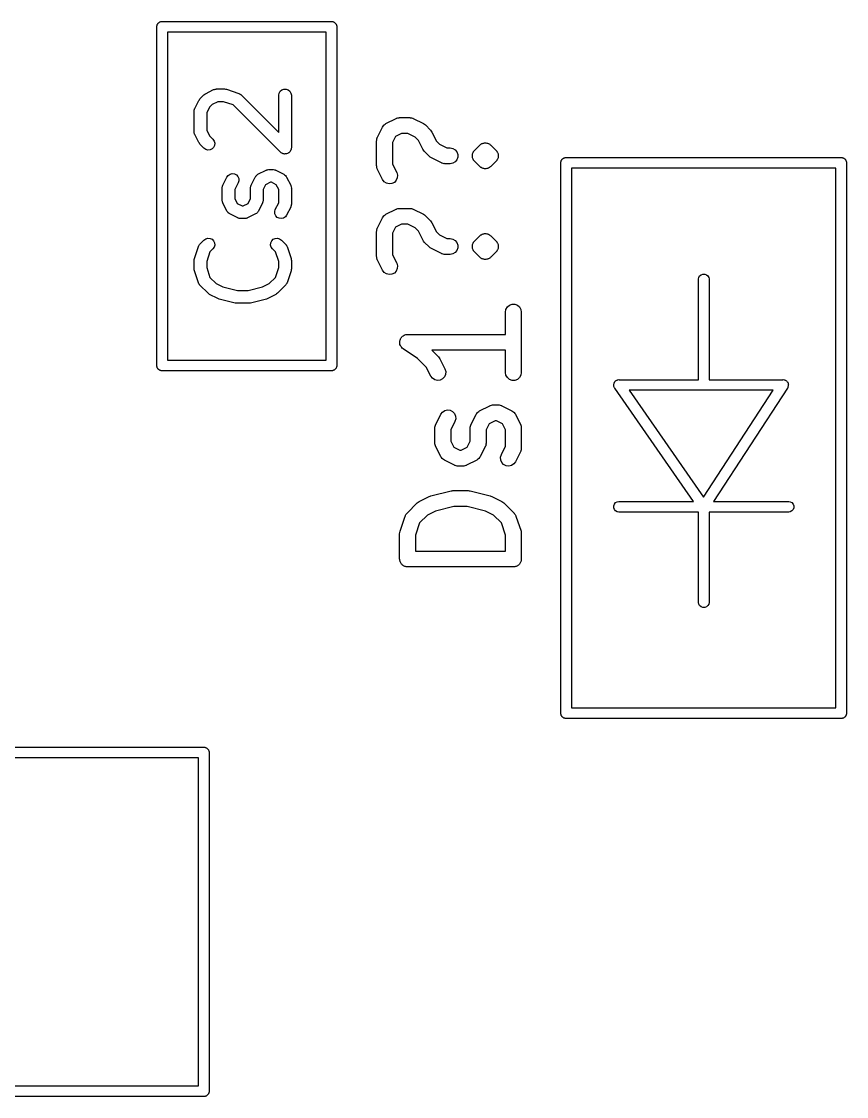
# Model space of a CAD drawing. Extents: x 49 to 243, y -147 to -41.
# Drawn here: x 170.59 to 178.39, y -92.84 to -82.68 of the extents above; entities that cross this region are included whole.
import ezdxf

# ---------------------------------------------------------------- set-up
doc = ezdxf.new("R2010")
doc.units = 0
doc.header["$MEASUREMENT"] = 0
doc.layers.add('BLACK', color=7, linetype='CONTINUOUS')

msp = doc.modelspace()

# ---------------------------------------------------------------- linework, layer by layer
at = {"layer": 'BLACK', "linetype": 'CONTINUOUS'}
for p, q in [((171.891, -82.6869), (171.895, -82.684)), ((171.895, -82.684), (171.899, -82.6825)), ((171.899, -82.6825), (171.903, -82.6803)), ((171.903, -82.6803), (171.907, -82.6795)), ((171.907, -82.6795), (171.911, -82.678)), ((171.911, -82.678), (173.529, -82.678)), ((173.529, -82.678), (173.533, -82.6795)), ((173.533, -82.6795), (173.537, -82.6803)), ((173.537, -82.6803), (173.541, -82.6825)), ((173.541, -82.6825), (173.545, -82.684)), ((173.545, -82.684), (173.549, -82.6869)), ((171.87, -82.7192), (171.872, -82.715)), ((171.87, -82.7368), (171.87, -82.7192)), ((171.87, -85.9192), (171.87, -82.7368)), ((171.87, -82.7368), (171.87, -82.7368)), ((171.872, -82.7106), (171.875, -82.7068)), ((171.872, -82.715), (171.872, -82.7106)), ((171.875, -82.7068), (171.876, -82.7026)), ((171.876, -82.7026), (171.879, -82.6992)), ((171.879, -82.6992), (171.881, -82.6954)), ((171.881, -82.6954), (171.885, -82.6925)), ((171.885, -82.6925), (171.887, -82.6891)), ((171.887, -82.6891), (171.891, -82.6869)), ((171.97, -82.778), (171.97, -85.878)), ((173.47, -82.778), (171.97, -82.778)), ((173.47, -85.878), (173.47, -82.778)), ((173.549, -82.6869), (173.553, -82.6891)), ((173.553, -82.6891), (173.555, -82.6925)), ((173.555, -82.6925), (173.559, -82.6954)), ((173.559, -82.6954), (173.561, -82.6992)), ((173.561, -82.6992), (173.564, -82.7026)), ((173.564, -82.7026), (173.565, -82.7068)), ((173.565, -82.7068), (173.568, -82.7106)), ((173.568, -82.7106), (173.568, -82.715)), ((173.568, -82.715), (173.57, -82.7192)), ((173.57, -82.7192), (173.57, -85.9368)), ((172.278, -83.4094), (172.316, -83.3713)), ((172.316, -83.3713), (172.324, -83.3658)), ((172.324, -83.3658), (172.331, -83.36)), ((172.331, -83.36), (172.407, -83.322)), ((172.407, -83.322), (172.411, -83.321)), ((172.411, -83.321), (172.414, -83.3192)), ((172.414, -83.3192), (172.421, -83.318)), ((172.421, -83.318), (172.427, -83.316)), ((172.427, -83.316), (172.431, -83.3162)), ((172.431, -83.3162), (172.434, -83.3156)), ((172.434, -83.3156), (172.51, -83.3156)), ((172.51, -83.3156), (172.52, -83.3173)), ((172.52, -83.3173), (172.529, -83.3187)), ((172.529, -83.3187), (172.644, -83.3568)), ((172.644, -83.3568), (172.647, -83.3584)), ((172.647, -83.3584), (172.65, -83.3593)), ((172.65, -83.3593), (172.656, -83.3634)), ((172.656, -83.3634), (172.662, -83.3667)), ((172.662, -83.3667), (172.664, -83.3693)), ((172.664, -83.3693), (172.667, -83.3713)), ((172.667, -83.3713), (173.022, -83.726)), ((173.022, -83.3756), (173.026, -83.3551)), ((173.022, -83.726), (173.022, -83.3756)), ((173.026, -83.3551), (173.036, -83.3371)), ((173.036, -83.3371), (173.052, -83.3237)), ((173.052, -83.3237), (173.071, -83.3165)), ((173.071, -83.3165), (173.092, -83.3165)), ((173.092, -83.3165), (173.112, -83.3237)), ((173.112, -83.3237), (173.128, -83.3371)), ((173.128, -83.3371), (173.138, -83.3551)), ((173.138, -83.3551), (173.142, -83.3756)), ((173.142, -83.3756), (173.142, -83.8709)), ((172.228, -83.5012), (172.266, -83.425)), ((172.266, -83.425), (172.272, -83.4173)), ((172.272, -83.4173), (172.278, -83.4094)), ((172.369, -83.4873), (172.342, -83.5422)), ((172.394, -83.463), (172.369, -83.4873)), ((172.448, -83.4356), (172.394, -83.463)), ((172.501, -83.4356), (172.448, -83.4356)), ((172.592, -83.4662), (172.501, -83.4356)), ((173.039, -83.9133), (172.592, -83.4662)), ((172.222, -83.5211), (172.224, -83.5144)), ((172.223, -83.5246), (172.222, -83.5211)), ((172.222, -83.528), (172.223, -83.5246)), ((172.222, -83.7185), (172.222, -83.528)), ((172.224, -83.5144), (172.226, -83.5075)), ((172.226, -83.5075), (172.227, -83.5045)), ((172.227, -83.5045), (172.228, -83.5012)), ((172.342, -83.5422), (172.342, -83.7043)), ((174.036, -83.6419), (174.132, -83.5943)), ((174.132, -83.5943), (174.136, -83.593)), ((174.136, -83.593), (174.14, -83.5909)), ((174.14, -83.5909), (174.148, -83.5893)), ((174.148, -83.5893), (174.157, -83.5868)), ((174.157, -83.5868), (174.161, -83.5871)), ((174.161, -83.5871), (174.165, -83.5863)), ((174.165, -83.5863), (174.26, -83.5863)), ((174.26, -83.5863), (174.265, -83.5871)), ((174.265, -83.5871), (174.269, -83.5868)), ((174.269, -83.5868), (174.277, -83.5893)), ((174.277, -83.5893), (174.286, -83.5909)), ((174.286, -83.5909), (174.29, -83.593)), ((174.29, -83.593), (174.294, -83.5943)), ((174.294, -83.5943), (174.389, -83.6419)), ((173.955, -83.7706), (174.003, -83.6754)), ((174.003, -83.6754), (174.009, -83.6666)), ((174.009, -83.6666), (174.016, -83.6574)), ((174.016, -83.6574), (174.017, -83.6562)), ((174.017, -83.6562), (174.018, -83.6545)), ((174.018, -83.6545), (174.028, -83.6484)), ((174.028, -83.6484), (174.036, -83.6419)), ((174.389, -83.6419), (174.399, -83.649)), ((174.399, -83.649), (174.409, -83.6559)), ((174.409, -83.6559), (174.456, -83.7035)), ((172.223, -83.7219), (172.222, -83.7185)), ((172.222, -83.7253), (172.223, -83.7219)), ((172.224, -83.7321), (172.222, -83.7253)), ((172.226, -83.739), (172.224, -83.7321)), ((172.227, -83.742), (172.226, -83.739)), ((172.228, -83.7453), (172.227, -83.742)), ((172.266, -83.8215), (172.228, -83.7453)), ((172.342, -83.7043), (172.369, -83.7591)), ((172.369, -83.7591), (172.401, -83.7903)), ((172.401, -83.7903), (172.412, -83.8074)), ((173.947, -83.8042), (173.948, -83.7999)), ((173.948, -83.7956), (173.95, -83.7872)), ((173.948, -83.7999), (173.948, -83.7956)), ((173.95, -83.7872), (173.952, -83.7785)), ((173.952, -83.7785), (173.954, -83.7748)), ((173.954, -83.7748), (173.955, -83.7706)), ((174.126, -83.7649), (174.097, -83.8219)), ((174.183, -83.7363), (174.126, -83.7649)), ((174.243, -83.7363), (174.183, -83.7363)), ((174.311, -83.7706), (174.243, -83.7363)), ((174.342, -83.801), (174.311, -83.7706)), ((174.384, -83.8854), (174.342, -83.801)), ((174.456, -83.7035), (174.463, -83.7134)), ((174.463, -83.7134), (174.47, -83.723)), ((174.47, -83.723), (174.513, -83.8074)), ((172.272, -83.8292), (172.266, -83.8215)), ((172.278, -83.8371), (172.272, -83.8292)), ((172.316, -83.8752), (172.278, -83.8371)), ((172.333, -83.8871), (172.316, -83.8752)), ((172.353, -83.8925), (172.333, -83.8871)), ((172.374, -83.8907), (172.353, -83.8925)), ((172.393, -83.8819), (172.374, -83.8907)), ((172.407, -83.8672), (172.393, -83.8819)), ((172.416, -83.8483), (172.407, -83.8672)), ((172.412, -83.8074), (172.418, -83.8275)), ((172.418, -83.8275), (172.416, -83.8483)), ((173.134, -83.8982), (173.131, -83.9053)), ((173.138, -83.8914), (173.134, -83.8982)), ((173.139, -83.8888), (173.138, -83.8914)), ((173.14, -83.8864), (173.139, -83.8888)), ((173.141, -83.8786), (173.14, -83.8864)), ((173.142, -83.8709), (173.141, -83.8786)), ((173.947, -84.0423), (173.947, -83.8042)), ((174.097, -83.8219), (174.097, -84.0246)), ((174.391, -83.895), (174.384, -83.8854)), ((174.398, -83.9048), (174.391, -83.895)), ((174.446, -83.9525), (174.398, -83.9048)), ((174.513, -83.8074), (174.543, -83.8378)), ((174.543, -83.8378), (174.612, -83.872)), ((174.612, -83.872), (174.641, -83.872)), ((174.641, -83.872), (174.667, -83.8766)), ((174.667, -83.8766), (174.69, -83.8896)), ((174.69, -83.8896), (174.706, -83.9095)), ((174.864, -83.907), (174.866, -83.904)), ((174.866, -83.904), (174.87, -83.8994)), ((174.87, -83.8994), (174.874, -83.894)), ((174.874, -83.894), (174.922, -83.8464)), ((174.922, -83.8464), (174.927, -83.8426)), ((174.927, -83.8426), (174.932, -83.838)), ((174.932, -83.838), (174.938, -83.8352)), ((174.938, -83.8352), (174.943, -83.8315)), ((174.943, -83.8315), (174.949, -83.8298)), ((174.949, -83.8298), (174.955, -83.827)), ((174.955, -83.827), (174.962, -83.8264)), ((174.962, -83.8264), (174.968, -83.8247)), ((174.968, -83.8247), (174.975, -83.8253)), ((174.975, -83.8253), (174.981, -83.8247)), ((174.981, -83.8247), (174.988, -83.8264)), ((174.988, -83.8264), (174.994, -83.827)), ((174.994, -83.827), (175, -83.8298)), ((175, -83.8298), (175.006, -83.8315)), ((175.006, -83.8315), (175.012, -83.8352)), ((175.012, -83.8352), (175.018, -83.838)), ((175.018, -83.838), (175.022, -83.8426)), ((175.022, -83.8426), (175.028, -83.8464)), ((175.028, -83.8464), (175.075, -83.894)), ((175.075, -83.894), (175.079, -83.8994)), ((175.079, -83.8994), (175.084, -83.904)), ((175.084, -83.904), (175.085, -83.907)), ((173.046, -83.9178), (173.039, -83.9133)), ((173.052, -83.9228), (173.046, -83.9178)), ((173.054, -83.9237), (173.052, -83.9228)), ((173.057, -83.9252), (173.054, -83.9237)), ((173.064, -83.9273), (173.057, -83.9252)), ((173.071, -83.9299), (173.064, -83.9273)), ((173.074, -83.9299), (173.071, -83.9299)), ((173.077, -83.9306), (173.074, -83.9299)), ((173.084, -83.9299), (173.077, -83.9306)), ((173.092, -83.9299), (173.084, -83.9299)), ((173.095, -83.929), (173.092, -83.9299)), ((173.097, -83.9288), (173.095, -83.929)), ((173.105, -83.9255), (173.097, -83.9288)), ((173.112, -83.9228), (173.105, -83.9255)), ((173.114, -83.9211), (173.112, -83.9228)), ((173.116, -83.92), (173.114, -83.9211)), ((173.122, -83.9145), (173.116, -83.92)), ((173.128, -83.9094), (173.122, -83.9145)), ((173.129, -83.9071), (173.128, -83.9094)), ((173.131, -83.9053), (173.129, -83.9071)), ((174.455, -83.9593), (174.446, -83.9525)), ((174.465, -83.9665), (174.455, -83.9593)), ((174.56, -84.0141), (174.465, -83.9665)), ((174.69, -84.0045), (174.667, -84.0175)), ((174.706, -83.9845), (174.69, -84.0045)), ((174.706, -83.9095), (174.715, -83.934)), ((174.715, -83.9601), (174.706, -83.9845)), ((174.715, -83.934), (174.715, -83.9601)), ((174.852, -83.9405), (174.853, -83.9373)), ((174.853, -83.947), (174.852, -83.9405)), ((174.852, -83.9536), (174.853, -83.947)), ((174.853, -83.9568), (174.852, -83.9536)), ((174.853, -83.934), (174.854, -83.9309)), ((174.853, -83.9373), (174.853, -83.934)), ((174.853, -83.9601), (174.853, -83.9568)), ((174.854, -83.9632), (174.853, -83.9601)), ((174.854, -83.9309), (174.855, -83.9276)), ((174.855, -83.9665), (174.854, -83.9632)), ((174.855, -83.9276), (174.857, -83.9217)), ((174.857, -83.9724), (174.855, -83.9665)), ((174.857, -83.9217), (174.859, -83.9154)), ((174.859, -83.9787), (174.857, -83.9724)), ((174.859, -83.9154), (174.861, -83.9126)), ((174.861, -83.9814), (174.859, -83.9787)), ((174.861, -83.9126), (174.862, -83.9095)), ((174.862, -83.9845), (174.861, -83.9814)), ((174.862, -83.9095), (174.864, -83.907)), ((174.864, -83.9871), (174.862, -83.9845)), ((174.866, -83.9901), (174.864, -83.9871)), ((174.87, -83.9947), (174.866, -83.9901)), ((174.874, -84.0001), (174.87, -83.9947)), ((174.922, -84.0477), (174.874, -84.0001)), ((175.075, -84.0001), (175.028, -84.0477)), ((175.079, -83.9947), (175.075, -84.0001)), ((175.084, -83.9901), (175.079, -83.9947)), ((175.085, -83.9871), (175.084, -83.9901)), ((175.085, -83.907), (175.087, -83.9095)), ((175.087, -83.9845), (175.085, -83.9871)), ((175.087, -83.9095), (175.088, -83.9126)), ((175.088, -83.9814), (175.087, -83.9845)), ((175.088, -83.9126), (175.09, -83.9154)), ((175.09, -83.9787), (175.088, -83.9814)), ((175.09, -83.9154), (175.092, -83.9217)), ((175.092, -83.9724), (175.09, -83.9787)), ((175.092, -83.9217), (175.095, -83.9276)), ((175.095, -83.9665), (175.092, -83.9724)), ((175.095, -83.9276), (175.095, -83.9309)), ((175.095, -83.9309), (175.096, -83.934)), ((175.096, -83.9601), (175.095, -83.9632)), ((175.095, -83.9632), (175.095, -83.9665)), ((175.096, -83.934), (175.096, -83.9373)), ((175.096, -83.9373), (175.097, -83.9405)), ((175.097, -83.9536), (175.096, -83.9568)), ((175.096, -83.9568), (175.096, -83.9601)), ((175.097, -83.9405), (175.097, -83.947)), ((175.097, -83.947), (175.097, -83.9536)), ((175.688, -84.0052), (175.69, -84.001)), ((175.688, -84.0096), (175.688, -84.0052)), ((175.69, -83.9966), (175.693, -83.9928)), ((175.69, -84.001), (175.69, -83.9966)), ((175.693, -83.9928), (175.694, -83.9886)), ((175.694, -83.9886), (175.697, -83.9852)), ((175.697, -83.9852), (175.699, -83.9814)), ((175.699, -83.9814), (175.703, -83.9785)), ((175.703, -83.9785), (175.705, -83.9751)), ((175.705, -83.9751), (175.709, -83.9729)), ((175.709, -83.9729), (175.713, -83.97)), ((175.713, -83.97), (175.717, -83.9685)), ((175.717, -83.9685), (175.721, -83.9663)), ((175.721, -83.9663), (175.725, -83.9655)), ((175.725, -83.9655), (175.729, -83.964)), ((175.729, -83.964), (178.347, -83.964)), ((178.347, -83.964), (178.351, -83.9655)), ((178.351, -83.9655), (178.355, -83.9663)), ((178.355, -83.9663), (178.359, -83.9685)), ((178.359, -83.9685), (178.363, -83.97)), ((178.363, -83.97), (178.367, -83.9729)), ((178.367, -83.9729), (178.371, -83.9751)), ((178.371, -83.9751), (178.373, -83.9785)), ((178.373, -83.9785), (178.377, -83.9814)), ((178.377, -83.9814), (178.379, -83.9852)), ((178.379, -83.9852), (178.382, -83.9886)), ((178.382, -83.9886), (178.383, -83.9928)), ((178.383, -83.9928), (178.386, -83.9966)), ((178.386, -83.9966), (178.386, -84.001)), ((178.386, -84.001), (178.388, -84.0052)), ((178.388, -84.0052), (178.388, -89.2228)), ((172.826, -84.122), (172.903, -84.0839)), ((172.903, -84.0839), (172.906, -84.0829)), ((172.906, -84.0829), (172.909, -84.0811)), ((172.909, -84.0811), (172.916, -84.0799)), ((172.916, -84.0799), (172.923, -84.0779)), ((172.923, -84.0779), (172.926, -84.0781)), ((172.926, -84.0781), (172.93, -84.0775)), ((172.93, -84.0775), (172.968, -84.0775)), ((172.968, -84.0775), (172.971, -84.0781)), ((172.971, -84.0781), (172.974, -84.0779)), ((172.974, -84.0779), (172.981, -84.0799)), ((172.981, -84.0799), (172.988, -84.0811)), ((172.988, -84.0811), (172.991, -84.0829)), ((172.991, -84.0829), (172.994, -84.0839)), ((172.994, -84.0839), (173.071, -84.122)), ((173.948, -84.0465), (173.947, -84.0423)), ((173.948, -84.0509), (173.948, -84.0465)), ((173.95, -84.0593), (173.948, -84.0509)), ((173.952, -84.0679), (173.95, -84.0593)), ((173.954, -84.0717), (173.952, -84.0679)), ((173.955, -84.0758), (173.954, -84.0717)), ((174.003, -84.1711), (173.955, -84.0758)), ((174.097, -84.0246), (174.137, -84.104)), ((174.137, -84.104), (174.145, -84.1289)), ((174.564, -84.0154), (174.56, -84.0141)), ((174.568, -84.0175), (174.564, -84.0154)), ((174.577, -84.019), (174.568, -84.0175)), ((174.585, -84.0216), (174.577, -84.019)), ((174.59, -84.0213), (174.585, -84.0216)), ((174.594, -84.022), (174.59, -84.0213)), ((174.641, -84.022), (174.594, -84.022)), ((174.667, -84.0175), (174.641, -84.022)), ((174.927, -84.0515), (174.922, -84.0477)), ((174.932, -84.0561), (174.927, -84.0515)), ((174.938, -84.0589), (174.932, -84.0561)), ((174.943, -84.0626), (174.938, -84.0589)), ((174.949, -84.0643), (174.943, -84.0626)), ((174.955, -84.0671), (174.949, -84.0643)), ((174.962, -84.0677), (174.955, -84.0671)), ((174.968, -84.0694), (174.962, -84.0677)), ((174.975, -84.0688), (174.968, -84.0694)), ((174.981, -84.0694), (174.975, -84.0688)), ((174.988, -84.0677), (174.981, -84.0694)), ((174.994, -84.0671), (174.988, -84.0677)), ((175, -84.0643), (174.994, -84.0671)), ((175.006, -84.0626), (175, -84.0643)), ((175.012, -84.0589), (175.006, -84.0626)), ((175.018, -84.0561), (175.012, -84.0589)), ((175.022, -84.0515), (175.018, -84.0561)), ((175.028, -84.0477), (175.022, -84.0515)), ((175.688, -89.2052), (175.688, -84.0096)), ((175.788, -84.064), (175.788, -89.164)), ((178.288, -84.064), (175.788, -84.064)), ((178.288, -89.164), (178.288, -84.064)), ((172.495, -84.225), (172.533, -84.1488)), ((172.533, -84.1488), (172.545, -84.132)), ((172.545, -84.132), (172.563, -84.1206)), ((172.563, -84.1206), (172.583, -84.1157)), ((172.583, -84.1157), (172.604, -84.1181)), ((172.604, -84.1181), (172.622, -84.1274)), ((172.64, -84.2025), (172.609, -84.266)), ((172.622, -84.1274), (172.637, -84.1426)), ((172.637, -84.1426), (172.645, -84.1617)), ((172.646, -84.1825), (172.64, -84.2025)), ((172.645, -84.1617), (172.646, -84.1825)), ((172.762, -84.225), (172.8, -84.1488)), ((172.8, -84.1488), (172.805, -84.1417)), ((172.805, -84.1417), (172.81, -84.1344)), ((172.81, -84.1344), (172.811, -84.1334)), ((172.811, -84.1334), (172.812, -84.132)), ((172.812, -84.132), (172.819, -84.1272)), ((172.819, -84.1272), (172.826, -84.122)), ((172.944, -84.1975), (172.898, -84.2203)), ((172.953, -84.1975), (172.944, -84.1975)), ((172.999, -84.2203), (172.953, -84.1975)), ((173.071, -84.122), (173.078, -84.1272)), ((173.078, -84.1272), (173.085, -84.132)), ((173.085, -84.132), (173.086, -84.1334)), ((173.086, -84.1334), (173.087, -84.1344)), ((173.087, -84.1344), (173.092, -84.1417)), ((173.092, -84.1417), (173.097, -84.1488)), ((173.097, -84.1488), (173.136, -84.225)), ((174.018, -84.192), (174.003, -84.1711)), ((174.04, -84.2063), (174.018, -84.192)), ((174.066, -84.2124), (174.04, -84.2063)), ((174.091, -84.2094), (174.066, -84.2124)), ((174.115, -84.1978), (174.091, -84.2094)), ((174.133, -84.1788), (174.115, -84.1978)), ((174.143, -84.1549), (174.133, -84.1788)), ((174.145, -84.1289), (174.143, -84.1549)), ((172.489, -84.2449), (172.491, -84.2382)), ((172.489, -84.2484), (172.489, -84.2449)), ((172.489, -84.2518), (172.489, -84.2484)), ((172.489, -84.3661), (172.489, -84.2518)), ((172.491, -84.2382), (172.492, -84.2313)), ((172.492, -84.2313), (172.494, -84.2283)), ((172.494, -84.2283), (172.495, -84.225)), ((172.609, -84.266), (172.609, -84.3519)), ((172.755, -84.2518), (172.756, -84.2484)), ((172.755, -84.3519), (172.755, -84.2518)), ((172.756, -84.2449), (172.758, -84.2382)), ((172.756, -84.2484), (172.756, -84.2449)), ((172.758, -84.2382), (172.759, -84.2313)), ((172.759, -84.2313), (172.761, -84.2283)), ((172.761, -84.2283), (172.762, -84.225)), ((172.898, -84.2203), (172.875, -84.266)), ((172.875, -84.266), (172.875, -84.3661)), ((173.022, -84.266), (172.999, -84.2203)), ((173.022, -84.39), (173.022, -84.266)), ((173.136, -84.225), (173.137, -84.2283)), ((173.137, -84.2283), (173.138, -84.2313)), ((173.138, -84.2313), (173.14, -84.2382)), ((173.14, -84.2382), (173.142, -84.2449)), ((173.142, -84.2449), (173.141, -84.2484)), ((173.141, -84.2484), (173.142, -84.2518)), ((173.142, -84.2518), (173.142, -84.4042)), ((172.489, -84.3695), (172.489, -84.3661)), ((172.489, -84.373), (172.489, -84.3695)), ((172.491, -84.3797), (172.489, -84.373)), ((172.492, -84.3866), (172.491, -84.3797)), ((172.494, -84.3896), (172.492, -84.3866)), ((172.495, -84.3929), (172.494, -84.3896)), ((172.533, -84.4691), (172.495, -84.3929)), ((172.609, -84.3519), (172.631, -84.3976)), ((172.631, -84.3976), (172.677, -84.4204)), ((172.687, -84.4204), (172.732, -84.3976)), ((172.732, -84.3976), (172.755, -84.3519)), ((172.869, -84.3929), (172.831, -84.4691)), ((172.87, -84.3896), (172.869, -84.3929)), ((172.872, -84.3866), (172.87, -84.3896)), ((172.873, -84.3797), (172.872, -84.3866)), ((172.875, -84.373), (172.873, -84.3797)), ((172.875, -84.3661), (172.875, -84.3695)), ((172.875, -84.3695), (172.875, -84.373)), ((172.99, -84.4535), (173.022, -84.39)), ((173.142, -84.4111), (173.14, -84.4178)), ((173.142, -84.4042), (173.141, -84.4076)), ((173.141, -84.4076), (173.142, -84.4111)), ((172.538, -84.4762), (172.533, -84.4691)), ((172.543, -84.4835), (172.538, -84.4762)), ((172.544, -84.4845), (172.543, -84.4835)), ((172.545, -84.4859), (172.544, -84.4845)), ((172.553, -84.4907), (172.545, -84.4859)), ((172.56, -84.496), (172.553, -84.4907)), ((172.636, -84.534), (172.56, -84.496)), ((172.677, -84.4204), (172.687, -84.4204)), ((172.804, -84.496), (172.728, -84.534)), ((172.811, -84.4907), (172.804, -84.496)), ((172.818, -84.4859), (172.811, -84.4907)), ((172.819, -84.4845), (172.818, -84.4859)), ((172.821, -84.4835), (172.819, -84.4845)), ((172.826, -84.4762), (172.821, -84.4835)), ((172.831, -84.4691), (172.826, -84.4762)), ((172.984, -84.4735), (172.99, -84.4535)), ((172.985, -84.4943), (172.984, -84.4735)), ((172.994, -84.5134), (172.985, -84.4943)), ((173.008, -84.5286), (172.994, -84.5134)), ((173.097, -84.5072), (173.085, -84.5239)), ((173.136, -84.431), (173.097, -84.5072)), ((173.137, -84.4277), (173.136, -84.431)), ((173.138, -84.4247), (173.137, -84.4277)), ((173.14, -84.4178), (173.138, -84.4247)), ((174.009, -84.5237), (174.016, -84.5145)), ((174.016, -84.5145), (174.017, -84.5133)), ((174.017, -84.5133), (174.018, -84.5116)), ((174.018, -84.5116), (174.028, -84.5056)), ((174.028, -84.5056), (174.036, -84.499)), ((174.036, -84.499), (174.132, -84.4514)), ((174.132, -84.4514), (174.136, -84.4502)), ((174.136, -84.4502), (174.14, -84.448)), ((174.14, -84.448), (174.148, -84.4465)), ((174.148, -84.4465), (174.157, -84.444)), ((174.157, -84.444), (174.161, -84.4442)), ((174.161, -84.4442), (174.165, -84.4435)), ((174.165, -84.4435), (174.26, -84.4435)), ((174.26, -84.4435), (174.265, -84.4442)), ((174.265, -84.4442), (174.269, -84.444)), ((174.269, -84.444), (174.277, -84.4465)), ((174.277, -84.4465), (174.286, -84.448)), ((174.286, -84.448), (174.29, -84.4502)), ((174.29, -84.4502), (174.294, -84.4514)), ((174.294, -84.4514), (174.389, -84.499)), ((174.389, -84.499), (174.399, -84.5062)), ((174.399, -84.5062), (174.409, -84.5131)), ((174.409, -84.5131), (174.456, -84.5607)), ((172.639, -84.535), (172.636, -84.534)), ((172.642, -84.5368), (172.639, -84.535)), ((172.649, -84.538), (172.642, -84.5368)), ((172.656, -84.54), (172.649, -84.538)), ((172.659, -84.5398), (172.656, -84.54)), ((172.663, -84.5404), (172.659, -84.5398)), ((172.701, -84.5404), (172.663, -84.5404)), ((172.704, -84.5398), (172.701, -84.5404)), ((172.708, -84.54), (172.704, -84.5398)), ((172.715, -84.538), (172.708, -84.54)), ((172.721, -84.5368), (172.715, -84.538)), ((172.724, -84.535), (172.721, -84.5368)), ((172.728, -84.534), (172.724, -84.535)), ((173.027, -84.5379), (173.008, -84.5286)), ((173.047, -84.5403), (173.027, -84.5379)), ((173.068, -84.5354), (173.047, -84.5403)), ((173.085, -84.5239), (173.068, -84.5354)), ((173.955, -84.6278), (174.003, -84.5326)), ((174.003, -84.5326), (174.009, -84.5237)), ((174.183, -84.5935), (174.126, -84.622)), ((174.243, -84.5935), (174.183, -84.5935)), ((174.311, -84.6277), (174.243, -84.5935)), ((174.456, -84.5607), (174.463, -84.5705)), ((174.463, -84.5705), (174.47, -84.5802)), ((174.47, -84.5802), (174.513, -84.6645)), ((173.947, -84.6613), (173.948, -84.6571)), ((173.947, -84.8994), (173.947, -84.6613)), ((173.948, -84.6528), (173.95, -84.6443)), ((173.948, -84.6571), (173.948, -84.6528)), ((173.95, -84.6443), (173.952, -84.6357)), ((173.952, -84.6357), (173.954, -84.6319)), ((173.954, -84.6319), (173.955, -84.6278)), ((174.126, -84.622), (174.097, -84.679)), ((174.097, -84.679), (174.097, -84.8817)), ((174.342, -84.6581), (174.311, -84.6277)), ((174.384, -84.7425), (174.342, -84.6581)), ((174.513, -84.6645), (174.543, -84.6949)), ((174.543, -84.6949), (174.612, -84.7292)), ((174.874, -84.7512), (174.922, -84.7035)), ((174.922, -84.7035), (174.927, -84.6998)), ((174.927, -84.6998), (174.932, -84.6951)), ((174.932, -84.6951), (174.938, -84.6924)), ((174.938, -84.6924), (174.943, -84.6886)), ((174.943, -84.6886), (174.949, -84.6869)), ((174.949, -84.6869), (174.955, -84.6841)), ((174.955, -84.6841), (174.962, -84.6836)), ((174.962, -84.6836), (174.968, -84.6819)), ((174.968, -84.6819), (174.975, -84.6824)), ((174.975, -84.6824), (174.981, -84.6819)), ((174.981, -84.6819), (174.988, -84.6836)), ((174.988, -84.6836), (174.994, -84.6841)), ((174.994, -84.6841), (175, -84.6869)), ((175, -84.6869), (175.006, -84.6886)), ((175.006, -84.6886), (175.012, -84.6924)), ((175.012, -84.6924), (175.018, -84.6951)), ((175.018, -84.6951), (175.022, -84.6998)), ((175.022, -84.6998), (175.028, -84.7035)), ((175.028, -84.7035), (175.075, -84.7512)), ((172.225, -84.9185), (172.263, -84.8043)), ((172.263, -84.8043), (172.265, -84.8012)), ((172.265, -84.8012), (172.266, -84.7979)), ((172.266, -84.7979), (172.27, -84.7921)), ((172.27, -84.7921), (172.273, -84.7859)), ((172.273, -84.7859), (172.276, -84.7836)), ((172.276, -84.7836), (172.278, -84.7808)), ((172.278, -84.7808), (172.316, -84.7427)), ((172.316, -84.7427), (172.333, -84.7308)), ((172.333, -84.7308), (172.353, -84.7254)), ((172.353, -84.7254), (172.374, -84.7272)), ((172.374, -84.7272), (172.393, -84.736)), ((172.393, -84.736), (172.407, -84.7507)), ((172.412, -84.8105), (172.401, -84.8276)), ((172.407, -84.7507), (172.416, -84.7696)), ((172.418, -84.7904), (172.412, -84.8105)), ((172.416, -84.7696), (172.418, -84.7904)), ((172.946, -84.7904), (172.948, -84.7696)), ((172.951, -84.8105), (172.946, -84.7904)), ((172.948, -84.7696), (172.957, -84.7507)), ((172.963, -84.8276), (172.951, -84.8105)), ((172.957, -84.7507), (172.971, -84.736)), ((172.971, -84.736), (172.99, -84.7272)), ((172.99, -84.7272), (173.011, -84.7254)), ((173.011, -84.7254), (173.031, -84.7308)), ((173.031, -84.7308), (173.048, -84.7427)), ((173.048, -84.7427), (173.086, -84.7808)), ((173.086, -84.7808), (173.088, -84.7836)), ((173.088, -84.7836), (173.091, -84.7859)), ((173.091, -84.7859), (173.094, -84.7921)), ((173.094, -84.7921), (173.098, -84.7979)), ((173.098, -84.7979), (173.099, -84.8012)), ((173.099, -84.8012), (173.101, -84.8043)), ((173.101, -84.8043), (173.139, -84.9185)), ((174.391, -84.7522), (174.384, -84.7425)), ((174.398, -84.762), (174.391, -84.7522)), ((174.446, -84.8096), (174.398, -84.762)), ((174.455, -84.8165), (174.446, -84.8096)), ((174.465, -84.8237), (174.455, -84.8165)), ((174.612, -84.7292), (174.641, -84.7292)), ((174.641, -84.7292), (174.667, -84.7337)), ((174.667, -84.7337), (174.69, -84.7467)), ((174.69, -84.7467), (174.706, -84.7667)), ((174.706, -84.7667), (174.715, -84.7912)), ((174.715, -84.8172), (174.706, -84.8417)), ((174.715, -84.7912), (174.715, -84.8172)), ((174.852, -84.7977), (174.853, -84.7945)), ((174.853, -84.8042), (174.852, -84.7977)), ((174.852, -84.8107), (174.853, -84.8042)), ((174.853, -84.8139), (174.852, -84.8107)), ((174.853, -84.7912), (174.854, -84.7881)), ((174.853, -84.7945), (174.853, -84.7912)), ((174.853, -84.8172), (174.853, -84.8139)), ((174.854, -84.8203), (174.853, -84.8172)), ((174.854, -84.7881), (174.855, -84.7848)), ((174.855, -84.7848), (174.857, -84.7788)), ((174.857, -84.7788), (174.859, -84.7725)), ((174.859, -84.7725), (174.861, -84.7698)), ((174.861, -84.7698), (174.862, -84.7667)), ((174.862, -84.7667), (174.864, -84.7642)), ((174.864, -84.7642), (174.866, -84.7612)), ((174.866, -84.7612), (174.87, -84.7565)), ((174.87, -84.7565), (174.874, -84.7512)), ((175.075, -84.7512), (175.079, -84.7565)), ((175.079, -84.7565), (175.084, -84.7612)), ((175.084, -84.7612), (175.085, -84.7642)), ((175.085, -84.7642), (175.087, -84.7667)), ((175.087, -84.7667), (175.088, -84.7698)), ((175.088, -84.7698), (175.09, -84.7725)), ((175.09, -84.7725), (175.092, -84.7788)), ((175.092, -84.7788), (175.095, -84.7848)), ((175.095, -84.7848), (175.095, -84.7881)), ((175.095, -84.7881), (175.096, -84.7912)), ((175.096, -84.8172), (175.095, -84.8203)), ((175.096, -84.7912), (175.096, -84.7945)), ((175.096, -84.7945), (175.097, -84.7977)), ((175.097, -84.8107), (175.096, -84.8139)), ((175.096, -84.8139), (175.096, -84.8172)), ((175.097, -84.7977), (175.097, -84.8042)), ((175.097, -84.8042), (175.097, -84.8107)), ((172.224, -84.9281), (172.225, -84.9185)), ((172.372, -84.8556), (172.342, -84.9473)), ((172.401, -84.8276), (172.372, -84.8556)), ((172.991, -84.8556), (172.963, -84.8276)), ((173.022, -84.9473), (172.991, -84.8556)), ((173.139, -84.9185), (173.14, -84.9281)), ((173.948, -84.9037), (173.947, -84.8994)), ((173.948, -84.908), (173.948, -84.9037)), ((173.95, -84.9164), (173.948, -84.908)), ((173.952, -84.9251), (173.95, -84.9164)), ((174.097, -84.8817), (174.137, -84.9611)), ((174.56, -84.8713), (174.465, -84.8237)), ((174.564, -84.8725), (174.56, -84.8713)), ((174.568, -84.8747), (174.564, -84.8725)), ((174.577, -84.8762), (174.568, -84.8747)), ((174.585, -84.8787), (174.577, -84.8762)), ((174.59, -84.8784), (174.585, -84.8787)), ((174.594, -84.8792), (174.59, -84.8784)), ((174.641, -84.8792), (174.594, -84.8792)), ((174.667, -84.8747), (174.641, -84.8792)), ((174.69, -84.8616), (174.667, -84.8747)), ((174.706, -84.8417), (174.69, -84.8616)), ((174.855, -84.8236), (174.854, -84.8203)), ((174.857, -84.8296), (174.855, -84.8236)), ((174.859, -84.8359), (174.857, -84.8296)), ((174.861, -84.8386), (174.859, -84.8359)), ((174.862, -84.8417), (174.861, -84.8386)), ((174.864, -84.8442), (174.862, -84.8417)), ((174.866, -84.8472), (174.864, -84.8442)), ((174.87, -84.8518), (174.866, -84.8472)), ((174.874, -84.8572), (174.87, -84.8518)), ((174.922, -84.9048), (174.874, -84.8572)), ((174.927, -84.9086), (174.922, -84.9048)), ((174.932, -84.9132), (174.927, -84.9086)), ((174.938, -84.916), (174.932, -84.9132)), ((174.943, -84.9198), (174.938, -84.916)), ((174.949, -84.9215), (174.943, -84.9198)), ((175.006, -84.9198), (175, -84.9215)), ((175.012, -84.916), (175.006, -84.9198)), ((175.018, -84.9132), (175.012, -84.916)), ((175.022, -84.9086), (175.018, -84.9132)), ((175.028, -84.9048), (175.022, -84.9086)), ((175.075, -84.8572), (175.028, -84.9048)), ((175.079, -84.8518), (175.075, -84.8572)), ((175.084, -84.8472), (175.079, -84.8518)), ((175.085, -84.8442), (175.084, -84.8472)), ((175.087, -84.8417), (175.085, -84.8442)), ((175.088, -84.8386), (175.087, -84.8417)), ((175.09, -84.8359), (175.088, -84.8386)), ((175.092, -84.8295), (175.09, -84.8359)), ((175.095, -84.8236), (175.092, -84.8295)), ((175.095, -84.8203), (175.095, -84.8236)), ((172.222, -84.9375), (172.224, -84.9281)), ((172.222, -85.0137), (172.222, -84.9375)), ((172.224, -85.0232), (172.222, -85.0137)), ((172.342, -84.9473), (172.342, -85.004)), ((172.342, -85.004), (172.372, -85.0956)), ((172.991, -85.0956), (173.022, -85.004)), ((173.022, -85.004), (173.022, -84.9473)), ((173.14, -84.9281), (173.142, -84.9375)), ((173.142, -85.0137), (173.14, -85.0232)), ((173.142, -84.9375), (173.142, -85.0137)), ((173.954, -84.9288), (173.952, -84.9251)), ((173.955, -84.933), (173.954, -84.9288)), ((174.003, -85.0282), (173.955, -84.933)), ((174.143, -85.0121), (174.133, -85.036)), ((174.137, -84.9611), (174.145, -84.9861)), ((174.145, -84.9861), (174.143, -85.0121)), ((174.955, -84.9243), (174.949, -84.9215)), ((174.962, -84.9248), (174.955, -84.9243)), ((174.968, -84.9265), (174.962, -84.9248)), ((174.975, -84.926), (174.968, -84.9265)), ((174.981, -84.9265), (174.975, -84.926)), ((174.988, -84.9248), (174.981, -84.9265)), ((174.994, -84.9243), (174.988, -84.9248)), ((175, -84.9215), (174.994, -84.9243)), ((172.225, -85.0327), (172.224, -85.0232)), ((172.263, -85.147), (172.225, -85.0327)), ((172.372, -85.0956), (172.432, -85.1549)), ((172.932, -85.1549), (172.991, -85.0956)), ((173.139, -85.0327), (173.101, -85.147)), ((173.14, -85.0232), (173.139, -85.0327)), ((174.018, -85.0491), (174.003, -85.0282)), ((174.04, -85.0635), (174.018, -85.0491)), ((174.066, -85.0695), (174.04, -85.0635)), ((174.091, -85.0666), (174.066, -85.0695)), ((174.115, -85.0549), (174.091, -85.0666)), ((174.133, -85.036), (174.115, -85.0549)), ((176.989, -85.1102), (176.991, -85.0972)), ((176.989, -86.0628), (176.989, -85.1102)), ((176.991, -85.0972), (177, -85.082)), ((177, -85.082), (177.014, -85.0706)), ((177.014, -85.0706), (177.03, -85.0646)), ((177.03, -85.0646), (177.048, -85.0646)), ((177.048, -85.0646), (177.064, -85.0706)), ((177.064, -85.0706), (177.078, -85.082)), ((177.078, -85.082), (177.087, -85.0972)), ((177.087, -85.0972), (177.089, -85.1102)), ((177.089, -85.1102), (177.089, -86.0628)), ((172.265, -85.15), (172.263, -85.147)), ((172.266, -85.1534), (172.265, -85.15)), ((172.27, -85.1591), (172.266, -85.1534)), ((172.273, -85.1653), (172.27, -85.1591)), ((172.276, -85.1676), (172.273, -85.1653)), ((172.278, -85.1704), (172.276, -85.1676)), ((172.354, -85.2466), (172.278, -85.1704)), ((172.432, -85.1549), (172.493, -85.1857)), ((172.493, -85.1857), (172.632, -85.2204)), ((172.632, -85.2204), (172.732, -85.2204)), ((172.732, -85.2204), (172.87, -85.1857)), ((172.87, -85.1857), (172.932, -85.1549)), ((173.086, -85.1704), (173.01, -85.2466)), ((173.088, -85.1676), (173.086, -85.1704)), ((173.091, -85.1653), (173.088, -85.1676)), ((173.094, -85.1591), (173.091, -85.1653)), ((173.098, -85.1534), (173.094, -85.1591)), ((173.099, -85.15), (173.098, -85.1534)), ((173.101, -85.147), (173.099, -85.15)), ((172.362, -85.2521), (172.354, -85.2466)), ((172.369, -85.2579), (172.362, -85.2521)), ((172.446, -85.296), (172.369, -85.2579)), ((172.452, -85.2978), (172.446, -85.296)), ((172.458, -85.3005), (172.452, -85.2978)), ((172.61, -85.3386), (172.458, -85.3005)), ((172.906, -85.3005), (172.754, -85.3386)), ((172.912, -85.2978), (172.906, -85.3005)), ((172.918, -85.296), (172.912, -85.2978)), ((172.994, -85.2579), (172.918, -85.296)), ((173.002, -85.2521), (172.994, -85.2579)), ((173.01, -85.2466), (173.002, -85.2521)), ((172.618, -85.3391), (172.61, -85.3386)), ((172.625, -85.3404), (172.618, -85.3391)), ((172.739, -85.3404), (172.625, -85.3404)), ((172.746, -85.3391), (172.739, -85.3404)), ((172.754, -85.3386), (172.746, -85.3391)), ((175.165, -85.4235), (175.17, -85.3979)), ((175.165, -85.6342), (175.165, -85.4235)), ((175.17, -85.3979), (175.183, -85.3753)), ((175.183, -85.3753), (175.203, -85.3586)), ((175.203, -85.3586), (175.227, -85.3497)), ((175.227, -85.3497), (175.253, -85.3497)), ((175.253, -85.3497), (175.278, -85.3586)), ((175.278, -85.3586), (175.298, -85.3753)), ((175.298, -85.3753), (175.311, -85.3979)), ((175.311, -85.3979), (175.315, -85.4235)), ((175.315, -85.4235), (175.315, -85.995)), ((174.166, -85.7044), (174.167, -85.7004)), ((174.167, -85.7133), (174.166, -85.7044)), ((174.167, -85.6962), (174.17, -85.6878)), ((174.167, -85.7004), (174.167, -85.6962)), ((174.167, -85.7223), (174.167, -85.7133)), ((174.168, -85.7262), (174.167, -85.7223)), ((174.168, -85.7303), (174.168, -85.7262)), ((174.172, -85.7383), (174.168, -85.7303)), ((174.17, -85.6878), (174.172, -85.6791)), ((174.172, -85.6791), (174.174, -85.6756)), ((174.174, -85.6756), (174.175, -85.6717)), ((174.175, -85.6717), (174.181, -85.6649)), ((174.181, -85.6649), (174.186, -85.6574)), ((174.186, -85.6574), (174.189, -85.655)), ((174.189, -85.655), (174.192, -85.6518)), ((174.192, -85.6518), (174.2, -85.6473)), ((174.2, -85.6473), (174.207, -85.642)), ((174.207, -85.642), (174.211, -85.6408)), ((174.211, -85.6408), (174.215, -85.6388)), ((174.215, -85.6388), (174.224, -85.6372)), ((174.224, -85.6372), (174.232, -85.6347)), ((174.232, -85.6347), (174.236, -85.635)), ((174.236, -85.635), (174.24, -85.6342)), ((174.24, -85.6342), (175.165, -85.6342)), ((174.175, -85.7467), (174.172, -85.7383)), ((174.178, -85.7499), (174.175, -85.7467)), ((174.18, -85.7536), (174.178, -85.7499)), ((174.186, -85.7598), (174.18, -85.7536)), ((174.192, -85.7667), (174.186, -85.7598)), ((174.196, -85.7688), (174.192, -85.7667)), ((174.199, -85.7716), (174.196, -85.7688)), ((174.335, -85.8628), (174.199, -85.7716)), ((175.165, -85.7842), (174.469, -85.7842)), ((174.469, -85.7842), (174.532, -85.8467)), ((175.165, -85.995), (175.165, -85.7842)), ((171.87, -85.9368), (171.87, -85.9192)), ((171.97, -85.878), (173.47, -85.878)), ((174.417, -85.9441), (174.335, -85.8628)), ((174.532, -85.8467), (174.538, -85.8565)), ((174.538, -85.8565), (174.546, -85.8662)), ((174.546, -85.8662), (174.593, -85.9614)), ((171.872, -85.941), (171.87, -85.9368)), ((171.872, -85.9454), (171.872, -85.941)), ((171.875, -85.9492), (171.872, -85.9454)), ((171.876, -85.9534), (171.875, -85.9492)), ((171.879, -85.9568), (171.876, -85.9534)), ((171.881, -85.9606), (171.879, -85.9568)), ((171.885, -85.9635), (171.881, -85.9606)), ((171.887, -85.9669), (171.885, -85.9635)), ((171.891, -85.9691), (171.887, -85.9669)), ((171.895, -85.972), (171.891, -85.9691)), ((171.899, -85.9735), (171.895, -85.972)), ((171.903, -85.9757), (171.899, -85.9735)), ((171.907, -85.9765), (171.903, -85.9757)), ((171.911, -85.978), (171.907, -85.9765)), ((173.529, -85.978), (171.911, -85.978)), ((173.533, -85.9765), (173.529, -85.978)), ((173.537, -85.9757), (173.533, -85.9765)), ((173.541, -85.9735), (173.537, -85.9757)), ((173.545, -85.972), (173.541, -85.9735)), ((173.549, -85.9691), (173.545, -85.972)), ((173.553, -85.9669), (173.549, -85.9691)), ((173.555, -85.9635), (173.553, -85.9669)), ((173.559, -85.9606), (173.555, -85.9635)), ((173.561, -85.9568), (173.559, -85.9606)), ((173.564, -85.9534), (173.561, -85.9568)), ((173.565, -85.9492), (173.564, -85.9534)), ((173.568, -85.9454), (173.565, -85.9492)), ((173.57, -85.9368), (173.568, -85.941)), ((173.568, -85.941), (173.568, -85.9454)), ((174.459, -86.0285), (174.417, -85.9441)), ((174.475, -86.0494), (174.459, -86.0285)), ((174.589, -86.0363), (174.571, -86.0552)), ((174.599, -86.0124), (174.589, -86.0363)), ((174.593, -85.9614), (174.601, -85.9864)), ((174.601, -85.9864), (174.599, -86.0124)), ((175.17, -86.0206), (175.165, -85.995)), ((175.183, -86.0432), (175.17, -86.0206)), ((175.311, -86.0206), (175.298, -86.0432)), ((175.315, -85.995), (175.311, -86.0206)), ((174.496, -86.0638), (174.475, -86.0494)), ((174.522, -86.0698), (174.496, -86.0638)), ((174.547, -86.0668), (174.522, -86.0698)), ((174.571, -86.0552), (174.547, -86.0668)), ((175.203, -86.0599), (175.183, -86.0432)), ((175.227, -86.0688), (175.203, -86.0599)), ((175.253, -86.0688), (175.227, -86.0688)), ((175.278, -86.0599), (175.253, -86.0688)), ((175.298, -86.0432), (175.278, -86.0599)), ((176.188, -86.1082), (176.189, -86.1062)), ((176.189, -86.1149), (176.188, -86.1082)), ((176.189, -86.104), (176.191, -86.0977)), ((176.189, -86.1062), (176.189, -86.104)), ((176.189, -86.1216), (176.189, -86.1149)), ((176.19, -86.1237), (176.189, -86.1216)), ((176.19, -86.1258), (176.19, -86.1237)), ((176.193, -86.1319), (176.19, -86.1258)), ((176.191, -86.0977), (176.193, -86.0912)), ((176.193, -86.0912), (176.194, -86.0895)), ((176.195, -86.1382), (176.193, -86.1319)), ((176.194, -86.0895), (176.195, -86.0874)), ((176.195, -86.0874), (176.199, -86.0823)), ((176.199, -86.1432), (176.195, -86.1382)), ((176.199, -86.0823), (176.203, -86.0768)), ((176.203, -86.0768), (176.205, -86.0756)), ((176.205, -86.0756), (176.206, -86.0739)), ((176.206, -86.0739), (176.212, -86.0706)), ((176.212, -86.0706), (176.218, -86.0667)), ((176.218, -86.0667), (176.22, -86.0662)), ((176.22, -86.0662), (176.222, -86.0651)), ((176.222, -86.0651), (176.228, -86.0639)), ((176.228, -86.0639), (176.235, -86.0622)), ((176.235, -86.0622), (176.241, -86.0628)), ((176.241, -86.0628), (176.989, -86.0628)), ((177.089, -86.0628), (177.785, -86.0628)), ((177.785, -86.0628), (177.791, -86.0621)), ((177.791, -86.0621), (177.798, -86.0638)), ((177.798, -86.0638), (177.806, -86.0651)), ((177.806, -86.0651), (177.807, -86.0658)), ((177.807, -86.0658), (177.808, -86.0661)), ((177.808, -86.0661), (177.814, -86.0702)), ((177.814, -86.0702), (177.821, -86.0739)), ((177.821, -86.0739), (177.822, -86.075)), ((177.822, -86.075), (177.823, -86.0757)), ((177.823, -86.0757), (177.827, -86.0817)), ((177.827, -86.0817), (177.832, -86.0874)), ((177.832, -86.1382), (177.829, -86.1426)), ((177.832, -86.0874), (177.833, -86.0887)), ((177.835, -86.1312), (177.832, -86.1382)), ((177.833, -86.0887), (177.834, -86.0898)), ((177.834, -86.0898), (177.836, -86.097)), ((177.838, -86.1243), (177.835, -86.1312)), ((177.836, -86.097), (177.838, -86.104)), ((177.838, -86.104), (177.838, -86.1054)), ((177.838, -86.1054), (177.839, -86.1067)), ((177.839, -86.1067), (177.838, -86.1141)), ((177.838, -86.1141), (177.838, -86.1216)), ((177.838, -86.1216), (177.838, -86.1229)), ((177.838, -86.1229), (177.838, -86.1243)), ((176.943, -87.2134), (176.199, -86.1432)), ((177.696, -86.1628), (176.335, -86.1628)), ((176.335, -86.1628), (177.038, -87.1739)), ((177.038, -87.1739), (177.696, -86.1628)), ((177.829, -86.1426), (177.131, -87.2134)), ((174.921, -86.3564), (175.016, -86.3088)), ((175.016, -86.3088), (175.021, -86.3076)), ((175.021, -86.3076), (175.024, -86.3054)), ((175.024, -86.3054), (175.033, -86.3039)), ((175.033, -86.3039), (175.041, -86.3014)), ((175.041, -86.3014), (175.046, -86.3017)), ((175.046, -86.3017), (175.05, -86.3009)), ((175.05, -86.3009), (175.098, -86.3009)), ((175.098, -86.3009), (175.102, -86.3017)), ((175.102, -86.3017), (175.106, -86.3014)), ((175.106, -86.3014), (175.115, -86.3039)), ((175.115, -86.3039), (175.123, -86.3054)), ((175.123, -86.3054), (175.127, -86.3076)), ((175.127, -86.3076), (175.131, -86.3088)), ((175.131, -86.3088), (175.226, -86.3564)), ((174.507, -86.4852), (174.554, -86.39)), ((174.554, -86.39), (174.57, -86.3691)), ((174.57, -86.3691), (174.592, -86.3547)), ((174.592, -86.3547), (174.617, -86.3487)), ((174.617, -86.3487), (174.643, -86.3516)), ((174.643, -86.3516), (174.666, -86.3633)), ((174.666, -86.3633), (174.684, -86.3822)), ((174.684, -86.3822), (174.694, -86.4061)), ((174.696, -86.4321), (174.688, -86.4571)), ((174.694, -86.4061), (174.696, -86.4321)), ((174.84, -86.4852), (174.888, -86.39)), ((174.888, -86.39), (174.894, -86.3811)), ((174.894, -86.3811), (174.9, -86.372)), ((174.9, -86.372), (174.902, -86.3707)), ((174.902, -86.3707), (174.903, -86.3691)), ((174.903, -86.3691), (174.912, -86.363)), ((174.912, -86.363), (174.921, -86.3564)), ((175.226, -86.3564), (175.235, -86.363)), ((175.235, -86.363), (175.244, -86.3691)), ((175.244, -86.3691), (175.246, -86.3707)), ((175.246, -86.3707), (175.247, -86.372)), ((175.247, -86.372), (175.253, -86.3811)), ((175.253, -86.3811), (175.26, -86.39)), ((175.26, -86.39), (175.307, -86.4852)), ((174.499, -86.5102), (174.502, -86.5018)), ((174.499, -86.5145), (174.499, -86.5102)), ((174.499, -86.5188), (174.499, -86.5145)), ((174.499, -86.6616), (174.499, -86.5188)), ((174.502, -86.5018), (174.503, -86.4931)), ((174.503, -86.4931), (174.505, -86.4894)), ((174.505, -86.4894), (174.507, -86.4852)), ((174.688, -86.4571), (174.649, -86.5365)), ((174.649, -86.5365), (174.649, -86.6439)), ((174.832, -86.5188), (174.833, -86.5145)), ((174.832, -86.6439), (174.832, -86.5188)), ((174.833, -86.5102), (174.835, -86.5018)), ((174.833, -86.5145), (174.833, -86.5102)), ((174.835, -86.5018), (174.837, -86.4931)), ((174.837, -86.4931), (174.839, -86.4894)), ((174.839, -86.4894), (174.84, -86.4852)), ((175.011, -86.4794), (174.982, -86.5365)), ((174.982, -86.5365), (174.982, -86.6616)), ((175.068, -86.4509), (175.011, -86.4794)), ((175.08, -86.4509), (175.068, -86.4509)), ((175.137, -86.4794), (175.08, -86.4509)), ((175.165, -86.5365), (175.137, -86.4794)), ((175.165, -86.6915), (175.165, -86.5365)), ((175.307, -86.4852), (175.309, -86.4894)), ((175.309, -86.4894), (175.311, -86.4931)), ((175.311, -86.4931), (175.312, -86.5018)), ((175.312, -86.5018), (175.315, -86.5102)), ((175.315, -86.5102), (175.315, -86.5145)), ((175.315, -86.5145), (175.315, -86.5188)), ((175.315, -86.5188), (175.315, -86.7092)), ((174.649, -86.6439), (174.677, -86.701)), ((174.804, -86.701), (174.832, -86.6439)), ((174.499, -86.6659), (174.499, -86.6616)), ((174.499, -86.6702), (174.499, -86.6659)), ((174.502, -86.6786), (174.499, -86.6702)), ((174.503, -86.6873), (174.502, -86.6786)), ((174.505, -86.691), (174.503, -86.6873)), ((174.507, -86.6952), (174.505, -86.691)), ((174.554, -86.7904), (174.507, -86.6952)), ((174.677, -86.701), (174.734, -86.7295)), ((174.734, -86.7295), (174.746, -86.7295)), ((174.746, -86.7295), (174.804, -86.701)), ((174.974, -86.6952), (174.927, -86.7904)), ((174.975, -86.691), (174.974, -86.6952)), ((174.978, -86.6873), (174.975, -86.691)), ((174.979, -86.6786), (174.978, -86.6873)), ((174.982, -86.6702), (174.979, -86.6786)), ((174.982, -86.6616), (174.981, -86.6659)), ((174.981, -86.6659), (174.982, -86.6702)), ((175.126, -86.7709), (175.165, -86.6915)), ((175.307, -86.7428), (175.26, -86.838)), ((175.309, -86.7386), (175.307, -86.7428)), ((175.311, -86.7349), (175.309, -86.7386)), ((175.312, -86.7262), (175.311, -86.7349)), ((175.315, -86.7178), (175.312, -86.7262)), ((175.315, -86.7092), (175.315, -86.7135)), ((175.315, -86.7135), (175.315, -86.7178)), ((174.561, -86.7992), (174.554, -86.7904)), ((174.567, -86.8084), (174.561, -86.7992)), ((174.569, -86.8097), (174.567, -86.8084)), ((174.57, -86.8113), (174.569, -86.8097)), ((174.579, -86.8174), (174.57, -86.8113)), ((174.588, -86.8239), (174.579, -86.8174)), ((174.683, -86.8716), (174.588, -86.8239)), ((174.893, -86.8239), (174.798, -86.8716)), ((174.902, -86.8174), (174.893, -86.8239)), ((174.911, -86.8113), (174.902, -86.8174)), ((174.912, -86.8097), (174.911, -86.8113)), ((174.914, -86.8084), (174.912, -86.8097)), ((174.92, -86.7992), (174.914, -86.8084)), ((174.927, -86.7904), (174.92, -86.7992)), ((175.118, -86.7959), (175.126, -86.7709)), ((175.12, -86.8219), (175.118, -86.7959)), ((175.13, -86.8458), (175.12, -86.8219)), ((175.148, -86.8647), (175.13, -86.8458)), ((175.26, -86.838), (175.244, -86.8589)), ((174.687, -86.8728), (174.683, -86.8716)), ((174.691, -86.875), (174.687, -86.8728)), ((174.7, -86.8765), (174.691, -86.875)), ((174.708, -86.879), (174.7, -86.8765)), ((174.712, -86.8787), (174.708, -86.879)), ((174.717, -86.8795), (174.712, -86.8787)), ((174.764, -86.8795), (174.717, -86.8795)), ((174.768, -86.8787), (174.764, -86.8795)), ((174.773, -86.879), (174.768, -86.8787)), ((174.781, -86.8765), (174.773, -86.879)), ((174.79, -86.875), (174.781, -86.8765)), ((174.794, -86.8728), (174.79, -86.875)), ((174.798, -86.8716), (174.794, -86.8728)), ((175.171, -86.8764), (175.148, -86.8647)), ((175.197, -86.8793), (175.171, -86.8764)), ((175.223, -86.8733), (175.197, -86.8793)), ((175.244, -86.8589), (175.223, -86.8733)), ((174.46, -87.1603), (174.651, -87.1127)), ((174.651, -87.1127), (174.66, -87.112)), ((174.66, -87.112), (174.669, -87.1104)), ((174.669, -87.1104), (174.812, -87.1104)), ((174.812, -87.1104), (174.821, -87.112)), ((174.821, -87.112), (174.83, -87.1127)), ((174.83, -87.1127), (175.02, -87.1603)), ((174.235, -87.3229), (174.33, -87.2276)), ((174.33, -87.2276), (174.34, -87.2207)), ((174.34, -87.2207), (174.35, -87.2136)), ((174.35, -87.2136), (174.445, -87.166)), ((174.445, -87.166), (174.453, -87.1636)), ((174.453, -87.1636), (174.46, -87.1603)), ((175.02, -87.1603), (175.028, -87.1636)), ((175.028, -87.1636), (175.036, -87.166)), ((175.036, -87.166), (175.131, -87.2136)), ((175.131, -87.2136), (175.141, -87.2207)), ((175.141, -87.2207), (175.151, -87.2276)), ((175.151, -87.2276), (175.246, -87.3229)), ((176.189, -87.2546), (176.195, -87.2381)), ((176.189, -87.2723), (176.189, -87.2546)), ((176.195, -87.2381), (176.206, -87.2245)), ((176.206, -87.2245), (176.222, -87.2157)), ((176.222, -87.2157), (176.235, -87.2134)), ((176.235, -87.2134), (176.943, -87.2134)), ((177.131, -87.2134), (177.843, -87.2134)), ((177.843, -87.2134), (177.856, -87.2157)), ((177.856, -87.2157), (177.872, -87.2245)), ((177.872, -87.2245), (177.883, -87.2381)), ((177.883, -87.2381), (177.889, -87.2546)), ((177.889, -87.2546), (177.889, -87.2723)), ((174.169, -87.495), (174.217, -87.3522)), ((174.217, -87.3522), (174.219, -87.3484)), ((174.219, -87.3484), (174.22, -87.3442)), ((174.22, -87.3442), (174.225, -87.337)), ((174.225, -87.337), (174.229, -87.3293)), ((174.229, -87.3293), (174.232, -87.3264)), ((174.232, -87.3264), (174.235, -87.3229)), ((174.428, -87.3423), (174.354, -87.4164)), ((174.505, -87.3038), (174.428, -87.3423)), ((174.678, -87.2604), (174.505, -87.3038)), ((174.803, -87.2604), (174.678, -87.2604)), ((174.976, -87.3038), (174.803, -87.2604)), ((175.053, -87.3423), (174.976, -87.3038)), ((175.127, -87.4164), (175.053, -87.3423)), ((175.246, -87.3229), (175.248, -87.3264)), ((175.248, -87.3264), (175.252, -87.3293)), ((175.252, -87.3293), (175.256, -87.337)), ((175.256, -87.337), (175.261, -87.3442)), ((175.261, -87.3442), (175.262, -87.3484)), ((175.262, -87.3484), (175.264, -87.3522)), ((175.264, -87.3522), (175.312, -87.495)), ((176.195, -87.2888), (176.189, -87.2723)), ((176.206, -87.3023), (176.195, -87.2888)), ((176.222, -87.3111), (176.206, -87.3023)), ((176.235, -87.3134), (176.222, -87.3111)), ((176.989, -87.3134), (176.235, -87.3134)), ((176.989, -88.1695), (176.989, -87.3134)), ((177.843, -87.3134), (177.089, -87.3134)), ((177.089, -87.3134), (177.089, -88.1695)), ((177.856, -87.3111), (177.843, -87.3134)), ((177.872, -87.3023), (177.856, -87.3111)), ((177.883, -87.2888), (177.872, -87.3023)), ((177.889, -87.2723), (177.883, -87.2888)), ((174.354, -87.4164), (174.315, -87.5309)), ((175.165, -87.5309), (175.127, -87.4164)), ((174.165, -87.5188), (174.167, -87.5069)), ((174.165, -87.7569), (174.165, -87.5188)), ((174.167, -87.5069), (174.169, -87.495)), ((174.315, -87.5309), (174.315, -87.6819)), ((175.165, -87.6819), (175.165, -87.5309)), ((175.312, -87.495), (175.313, -87.5069)), ((175.313, -87.5069), (175.315, -87.5188)), ((175.315, -87.5188), (175.315, -87.7569)), ((174.167, -87.7633), (174.165, -87.7569)), ((174.167, -87.7699), (174.167, -87.7633)), ((174.315, -87.6819), (175.165, -87.6819)), ((175.315, -87.7569), (175.314, -87.7633)), ((175.314, -87.7633), (175.314, -87.7699)), ((174.169, -87.776), (174.167, -87.7699)), ((174.17, -87.7825), (174.169, -87.776)), ((174.173, -87.7882), (174.17, -87.7825)), ((174.175, -87.7944), (174.173, -87.7882)), ((174.18, -87.7994), (174.175, -87.7944)), ((174.183, -87.8051), (174.18, -87.7994)), ((174.188, -87.8093), (174.183, -87.8051)), ((174.192, -87.8143), (174.188, -87.8093)), ((174.198, -87.8176), (174.192, -87.8143)), ((174.203, -87.8218), (174.198, -87.8176)), ((174.209, -87.8241), (174.203, -87.8218)), ((174.215, -87.8273), (174.209, -87.8241)), ((174.221, -87.8285), (174.215, -87.8273)), ((174.227, -87.8307), (174.221, -87.8285)), ((174.234, -87.8307), (174.227, -87.8307)), ((174.24, -87.8319), (174.234, -87.8307)), ((175.24, -87.8319), (174.24, -87.8319)), ((175.247, -87.8307), (175.24, -87.8319)), ((175.253, -87.8307), (175.247, -87.8307)), ((175.26, -87.8285), (175.253, -87.8307)), ((175.266, -87.8273), (175.26, -87.8285)), ((175.272, -87.8241), (175.266, -87.8273)), ((175.278, -87.8218), (175.272, -87.8241)), ((175.283, -87.8176), (175.278, -87.8218)), ((175.289, -87.8143), (175.283, -87.8176)), ((175.293, -87.8093), (175.289, -87.8143)), ((175.298, -87.8051), (175.293, -87.8093)), ((175.301, -87.7994), (175.298, -87.8051)), ((175.305, -87.7944), (175.301, -87.7994)), ((175.308, -87.7882), (175.305, -87.7944)), ((175.311, -87.7825), (175.308, -87.7882)), ((175.312, -87.776), (175.311, -87.7825)), ((175.314, -87.7699), (175.312, -87.776)), ((176.991, -88.1825), (176.989, -88.1695)), ((177.089, -88.1695), (177.087, -88.1825)), ((177, -88.1978), (176.991, -88.1825)), ((177.014, -88.2091), (177, -88.1978)), ((177.03, -88.2151), (177.014, -88.2091)), ((177.048, -88.2151), (177.03, -88.2151)), ((177.064, -88.2091), (177.048, -88.2151)), ((177.078, -88.1978), (177.064, -88.2091)), ((177.087, -88.1825), (177.078, -88.1978)), ((175.788, -89.164), (178.288, -89.164)), ((175.688, -89.2228), (175.688, -89.2052)), ((175.688, -89.2052), (175.688, -89.2052)), ((175.69, -89.227), (175.688, -89.2228)), ((175.69, -89.2314), (175.69, -89.227)), ((175.693, -89.2352), (175.69, -89.2314)), ((175.694, -89.2394), (175.693, -89.2352)), ((175.697, -89.2428), (175.694, -89.2394)), ((175.699, -89.2466), (175.697, -89.2428)), ((175.703, -89.2495), (175.699, -89.2466)), ((175.705, -89.2529), (175.703, -89.2495)), ((175.709, -89.2551), (175.705, -89.2529)), ((175.713, -89.258), (175.709, -89.2551)), ((175.717, -89.2595), (175.713, -89.258)), ((175.721, -89.2617), (175.717, -89.2595)), ((175.725, -89.2625), (175.721, -89.2617)), ((175.729, -89.264), (175.725, -89.2625)), ((178.347, -89.264), (175.729, -89.264)), ((178.351, -89.2625), (178.347, -89.264)), ((178.355, -89.2617), (178.351, -89.2625)), ((178.359, -89.2595), (178.355, -89.2617)), ((178.363, -89.258), (178.359, -89.2595)), ((178.367, -89.2551), (178.363, -89.258)), ((178.371, -89.2529), (178.367, -89.2551)), ((178.373, -89.2495), (178.371, -89.2529)), ((178.377, -89.2466), (178.373, -89.2495)), ((178.379, -89.2428), (178.377, -89.2466)), ((178.382, -89.2394), (178.379, -89.2428)), ((178.383, -89.2352), (178.382, -89.2394)), ((178.386, -89.2314), (178.383, -89.2352)), ((178.388, -89.2228), (178.386, -89.227)), ((178.386, -89.227), (178.386, -89.2314)), ((166.005, -89.536), (172.323, -89.536)), ((172.323, -89.536), (172.327, -89.5375)), ((172.327, -89.5375), (172.331, -89.5383)), ((172.331, -89.5383), (172.335, -89.5405)), ((172.335, -89.5405), (172.339, -89.542)), ((172.339, -89.542), (172.343, -89.5449)), ((172.343, -89.5449), (172.347, -89.5471)), ((172.347, -89.5471), (172.349, -89.5505)), ((172.349, -89.5505), (172.353, -89.5534)), ((172.353, -89.5534), (172.355, -89.5572)), ((172.355, -89.5572), (172.358, -89.5606)), ((172.358, -89.5606), (172.359, -89.5648)), ((172.359, -89.5648), (172.362, -89.5686)), ((172.362, -89.5686), (172.362, -89.573)), ((172.362, -89.573), (172.364, -89.5772)), ((172.364, -89.5772), (172.364, -92.7948)), ((172.264, -89.636), (166.064, -89.636)), ((172.264, -92.736), (172.264, -89.636)), ((166.064, -92.736), (172.264, -92.736)), ((172.323, -92.836), (166.005, -92.836)), ((172.327, -92.8345), (172.323, -92.836)), ((172.331, -92.8337), (172.327, -92.8345)), ((172.335, -92.8315), (172.331, -92.8337)), ((172.339, -92.83), (172.335, -92.8315)), ((172.343, -92.8271), (172.339, -92.83)), ((172.347, -92.8249), (172.343, -92.8271)), ((172.349, -92.8215), (172.347, -92.8249)), ((172.353, -92.8186), (172.349, -92.8215)), ((172.355, -92.8148), (172.353, -92.8186)), ((172.358, -92.8114), (172.355, -92.8148)), ((172.359, -92.8072), (172.358, -92.8114)), ((172.362, -92.8034), (172.359, -92.8072)), ((172.364, -92.7948), (172.362, -92.799)), ((172.362, -92.799), (172.362, -92.8034))]:
    msp.add_line(p, q, dxfattribs=at)

doc.saveas('drawing.dxf')
